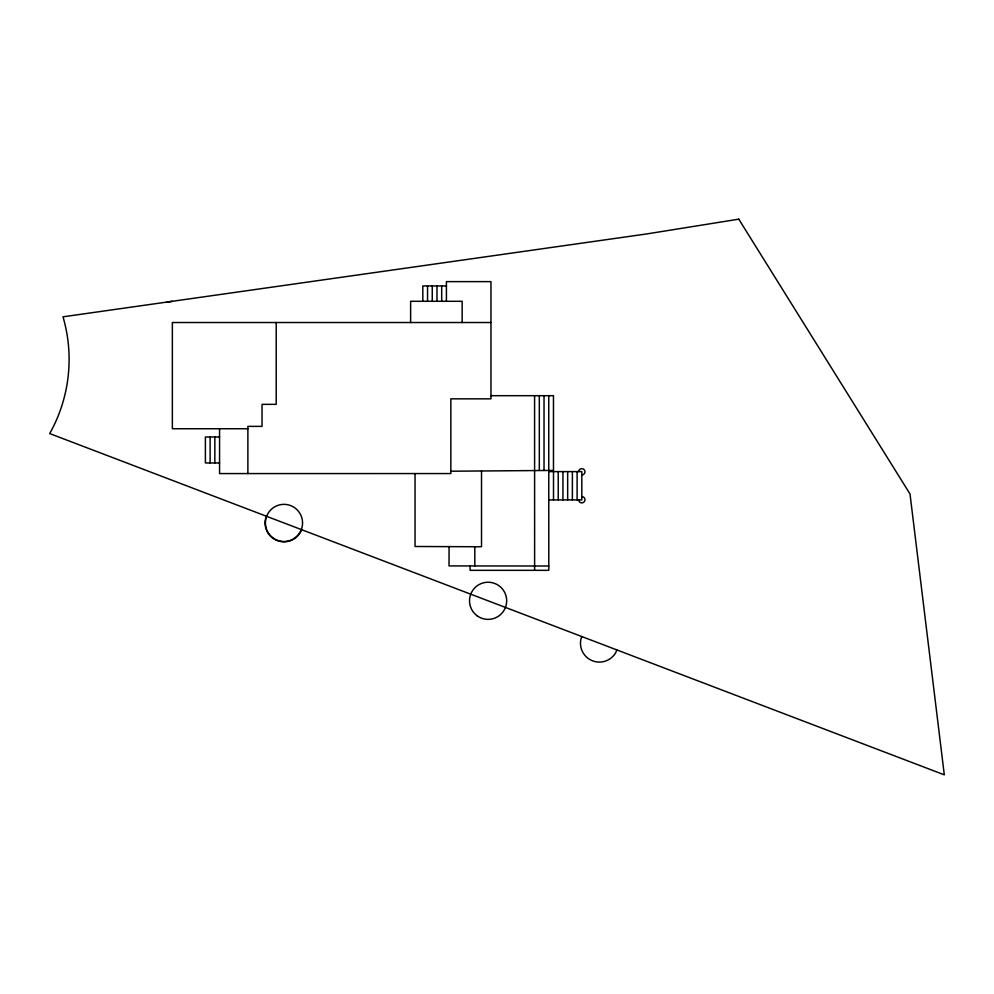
<?xml version="1.0" encoding="UTF-8"?>
<svg xmlns="http://www.w3.org/2000/svg" width="994" height="994" viewBox="0 0 994 994"><rect width="100%" height="100%" fill="white"/><g stroke="black" fill="none" stroke-linecap="round" stroke-linejoin="round"><path stroke-width="1.49" d="M449.089 546.625L449.015 565.921L548.787 566.008M578.707 471.603L578.781 470.982A3.144 3.144 0 0 1 582.372 468.708A3.144 3.144 0 0 1 584.957 472.075A3.144 3.144 0 0 1 581.825 474.946M581.863 636.57L581.117 638.359A18.886 18.886 0 0 0 615.708 652.685L616.852 649.927M166.88 302.077L172.36 301.356M450.841 471.218L553.472 470.423L553.472 395.687L490.961 395.687M446.418 285.949L422.823 285.949L422.823 301.294M490.961 322.528L172.36 322.528L172.36 428.737L247.879 428.737M219.562 436.987L205.398 436.987L205.398 462.956L219.562 462.956M548.787 471.603L581.825 471.603L581.825 499.92L548.787 499.92M474.61 546.737L481.518 546.737L481.518 471.218M578.707 499.92L578.781 500.541A3.144 3.144 0 0 0 582.372 502.827A3.144 3.144 0 0 0 584.957 499.46A3.144 3.144 0 0 0 581.825 496.578M548.75 395.687L548.787 570.332L470.087 570.332L470.087 566.008M534.623 570.332L534.586 395.687M577.104 471.603L577.104 499.92M572.382 471.603L572.382 499.92M567.661 471.603L567.661 499.92M562.939 471.603L562.939 499.92M558.23 471.603L558.23 499.92M553.509 471.603L553.509 499.92M544.029 395.687L544.029 470.423M539.307 395.687L539.307 470.423M474.809 566.008L474.809 546.737L415.045 546.489L415.045 473.566M462.148 322.528L462.148 301.294L410.621 301.294L410.621 322.528M446.418 301.294L446.418 281.625L490.961 281.625L490.961 398.842L450.841 398.842L450.841 473.566L219.562 473.579L219.562 428.737M441.696 285.949L441.696 301.294M436.975 285.949L436.975 301.294M432.253 285.949L432.253 301.294M427.544 285.949L427.544 301.294M276.208 322.528L276.208 404.347L262.043 404.347L262.043 426.376L247.879 426.376L247.879 473.579M214.841 436.987L214.841 462.956M210.119 436.987L210.119 462.956M301.617 529.665A18.886 18.886 0 0 1 277.239 540.574A18.886 18.886 0 0 1 266.33 516.209M738.778 219.165L647.032 233.888L62.995 316.825A151.448 151.448 0 0 1 49.7 433.57L944.3 774.835L910.007 493.956L738.778 219.165M273.077 537.99A18.588 18.588 0 0 0 302.462 524.844A18.588 18.588 0 0 0 276.382 505.971A18.588 18.588 0 0 0 273.077 537.99M477.207 615.858A18.588 18.588 0 0 0 506.58 602.712A18.588 18.588 0 0 0 480.5 583.851A18.588 18.588 0 0 0 477.207 615.858"/></g></svg>
